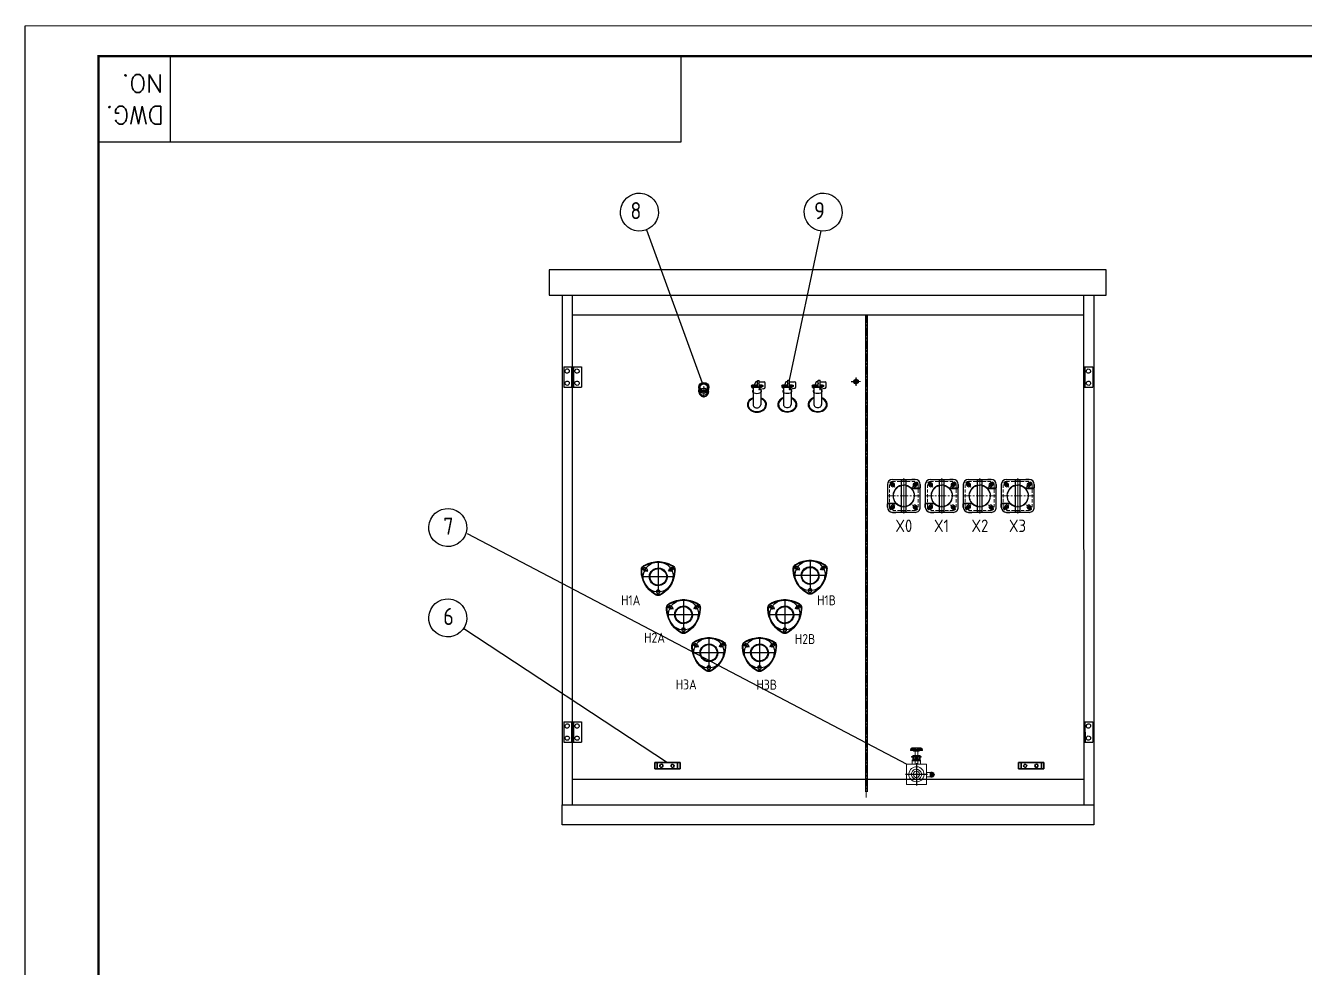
# Model space of a CAD drawing. Header units: millimetres. Extents: x -27384 to -11847, y 105622 to 113060.
# Drawn here: x -27384 to -22333, y 109341 to 113060 of the extents above; entities that cross this region are included whole.
import ezdxf

# ---------------------------------------------------------------- set-up
doc = ezdxf.new("R2010")
doc.units = ezdxf.units.MM
for name, pattern in [('CENTER', [50.8, 31.75, -6.35, 6.35, -6.35]), ('CENTERX2', [101.6, 63.5, -12.7, 12.7, -12.7]), ('DASHDOT', [25.4, 12.7, -6.35, 0, -6.35]), ('DASHED', [19.05, 12.7, -6.35]), ('HIDDEN', [9.525, 6.35, -3.175]), ('PHANTOM', [63.5, 31.75, -6.35, 6.35, -6.35, 6.35, -6.35])]:
    doc.linetypes.add(name, pattern=pattern)
doc.layers.get('0').update_dxf_attribs({"color": 1, "linetype": 'DASHDOT'})
for name, color, linetype in [('01粗实线', 7, 'Continuous'), ('1', 4, 'Continuous'), ('2', 3, 'Continuous'), ('3中心线层', 1, 'CENTER'), ('4', 2, 'HIDDEN'), ('PDF_几何图形', 7, 'Continuous')]:
    doc.layers.add(name, color=color, linetype=linetype)
for name, color, linetype, lineweight in [('02细实线', 7, 'Continuous', 9), ('1轮廓实线层', 7, 'Continuous', 0), ('2细线层', 4, 'Continuous', 35), ('中心线', 1, 'CENTER', 20), ('双点划线', 13, 'PHANTOM', 20), ('标注、文本', 3, 'Continuous', 25), ('点画线1', 4, 'CENTERX2', 20), ('粗实线', 7, 'Continuous', 25), ('细实线', 3, 'Continuous', 35), ('虚线', 7, 'DASHED', 20)]:
    doc.layers.add(name, color=color, linetype=linetype, lineweight=lineweight)
doc.styles.add('ROMANS', font='romans.shx', dxfattribs={"bigfont": 'whgtxt.shx'})
doc.styles.get("Standard").update_dxf_attribs({"font": 'gbenor.shx', "bigfont": 'gbcbig.shx'})

# ---------------------------------------------------------------- blocks, each defined once
blk = doc.blocks.new('G$C82A44CB3')
at = {"layer": '01粗实线', "lineweight": -3, "ltscale": 2}
for radius in [59.5, 35, 32.5]:
    blk.add_circle((0, 0), radius, dxfattribs=at)
at = {"layer": 'PDF_几何图形'}
for p, q in [((-44.3, 50.7), (-43, 48.8)), ((-36.6, 53.9), (-35.3, 52)), ((-27.6, 56.5), (-26.3, 54.5)), ((0, 62.2), (0, -62.2)), ((27, 56.5), (26.3, 54.5)), ((35.9, 53.9), (34.7, 52)), ((44.3, 50.7), (42.4, 48.8)), ((-66.7, 22.5), (-64.8, 21.8)), ((-64.2, 12.8), (-66.1, 12.8)), ((-62.9, 4.5), (-64.8, 4.5)), ((-62.9, 35.9), (-40.4, 23.1)), ((61.6, 0), (-62.2, 0)), ((-57.1, 26.3), (-51.3, 23.1)), ((-53.3, 46.8), (-51.3, 44.9)), ((-51.3, 35.9), (-45.6, 32.7)), ((62.2, 35.9), (39.8, 23.1)), ((51.3, 35.9), (45.6, 32.7)), ((52.6, 46.8), (50.7, 44.9)), ((62.2, 4.5), (64.2, 4.5)), ((63.5, 12.8), (65.5, 12.8)), ((66.1, 22.5), (64.2, 21.8)), ((-60.3, -4.5), (-62.9, -4.5)), ((-34, -50.1), (-35.3, -52)), ((33.4, -50.1), (34.7, -52)), ((59.7, -4.5), (62.2, -4.5)), ((-27.6, -56.5), (-28.9, -57.8)), ((-21.2, -61.6), (-21.8, -63.5)), ((-13.5, -66.7), (-14.1, -68.7)), ((-5.8, -55.8), (-5.8, -61.6)), ((5.1, -55.8), (5.1, -62.2)), ((12.8, -66.7), (13.5, -68.7)), ((20.5, -61.6), (21.2, -63.5)), ((27, -56.5), (28.2, -57.8))]:
    blk.add_line(p, q, dxfattribs=at)
for points in [[(-57.1, 44.3), (-52.6, 46.8), (-40.2, 52.4), (-27.2, 56.4), (-13.8, 58.8), (-0.3, 59.6), (13.2, 58.8), (26.6, 56.4), (39.6, 52.5), (52, 46.8), (56.5, 44.3)], [(-56.5, 42.4), (-51.3, 44.9), (-39.4, 50.5), (-26.8, 54.5), (-13.7, 57), (-0.3, 57.8), (13, 57), (26.2, 54.6), (38.8, 50.5), (50.7, 44.9), (55.8, 42.4), (57.1, 41.7), (60.3, 38.5), (61, 37.2), (62.2, 35.9), (64.2, 32.1), (64.2, 27)], [(12.8, 57.8), (10.3, 58.4), (5.1, 59), (0, 59), (-5.1, 59), (-10.3, 58.4), (-13.5, 57.8)], [(-66.7, 27.6), (-66.7, 28.9), (-66.7, 30.8), (-66.2, 32.9), (-65.4, 35.1), (-64.2, 37.3), (-62.9, 39.2), (-61.4, 40.9), (-59.9, 42.2), (-58.4, 43), (-57.1, 44.3)], [(-10.3, -71.2), (-14.8, -68.7), (-25.7, -60.7), (-35.7, -51.4), (-44.5, -41.1), (-52, -29.8), (-58.1, -17.7), (-62.6, -5), (-65.6, 8.3), (-66.7, 21.8), (-66.7, 27.6)], [(-9, -70), (-13.5, -66.7), (-24.2, -59.2), (-34, -50.2), (-42.7, -40), (-50.1, -28.8), (-56.2, -16.8), (-60.7, -4.2), (-63.6, 8.7), (-64.8, 21.8), (-64.8, 27), (-64.8, 28.9), (-64.3, 32.6), (-62.7, 36), (-60.4, 39), (-57.8, 41.7), (-56.5, 42.4)], [(-57.1, 26.3), (-59, 28.2), (-59.7, 29.5), (-59.7, 32.7), (-58.4, 35.3), (-57.1, 35.9), (-55.8, 36.6), (-52.6, 36.6), (-51.3, 35.9)], [(-46.2, 32.7), (-44.9, 32.1), (-43.6, 29.5), (-43.6, 26.3), (-44.3, 25), (-46.2, 23.1), (-47.5, 23.1), (-48.8, 22.5), (-50.1, 23.1), (-51.3, 23.1)], [(64.2, 27), (64.2, 21.8), (63.1, 8.7), (60.2, -4.2), (55.6, -16.8), (49.5, -28.8), (42, -40), (33.3, -50.2), (23.5, -59.2), (12.8, -66.7), (8.3, -70)], [(66.7, 28.2), (66.1, 23.1), (64.9, 9.2), (62, -4.2), (57.5, -17), (51.5, -29.2), (44, -40.5), (35.3, -51), (25.3, -60.4), (14.1, -68.7), (9.6, -71.2)], [(55.8, 26.3), (50.7, 23.1), (49.4, 23.1), (48.1, 22.5), (46.8, 23.1), (45.6, 23.1), (43.6, 25), (43, 26.3), (43, 29.5), (44.3, 32.1), (45.6, 32.7)], [(51.3, 35.9), (52.6, 36.6), (54.8, 36.6), (56.5, 36), (57.8, 34.9), (58.7, 33.5), (59.1, 31.9), (59.1, 30.3), (58.7, 28.8), (57.8, 27.6), (56.5, 26.3)], [(56.5, 44.3), (58.4, 43), (61.5, 40.3), (63.9, 36.8), (65.5, 32.9), (66.1, 28.9), (66.7, 27.6)], [(36.6, -46.2), (37.9, -45.6), (41.7, -41.7), (44.9, -37.9), (48.1, -34), (50.7, -29.5), (53.3, -25), (55.2, -19.9), (57.1, -15.4), (57.8, -10.3), (58.4, -5.1), (59, 0)], [(9.6, -71.2), (7.7, -71.9), (3.8, -73.4), (-0.3, -73.9), (-4.5, -73.4), (-8.3, -71.9), (-10.3, -71.2)], [(8.3, -70), (7.1, -70.6), (3.5, -71.6), (-0.3, -72), (-4.2, -71.6), (-7.7, -70.6), (-9, -70)], [(-5.8, -55.8), (-5.8, -54.5), (-5.1, -53.3), (-3.2, -51.3), (-1.9, -50.7), (1.3, -50.7), (3.9, -52), (5.1, -54.5), (5.1, -55.8)], [(5.1, -62.2), (5.1, -63.5), (4.1, -65.4), (2.9, -66.7), (1.4, -67.5), (-0.2, -67.8), (-1.7, -67.5), (-3.3, -66.7), (-4.6, -65.4), (-5.8, -63.5), (-5.8, -62.2)]]:
    blk.add_lwpolyline(points, dxfattribs=at)
blk = doc.blocks.new('G$C85076B92')
at = {"layer": '1', "lineweight": -3, "ltscale": 2}
blk.add_circle((20, 20), 15, dxfattribs=at)
at = {"layer": '点画线1', "color": 1, "ltscale": 0.2}
for p, q in [((0, 20), (40, 20)), ((20, 40), (20, 0))]:
    blk.add_line(p, q, dxfattribs=at)
blk = doc.blocks.new('G$C572AE785')
at = {"layer": '1', "lineweight": -3, "ltscale": 2}
for p, q in [((2.5, 36.5), (2.5, 40.9)), ((3.5, 22.3), (3.5, 30.8)), ((42.5, 36.5), (42.5, 40.9))]:
    blk.add_line(p, q, dxfattribs=at)
at = {"layer": '1', "lineweight": -3, "ltscale": 2, "extrusion": (0.004686, 0.017452, 0.999837)}
blk.add_line((41.5, 22.5), (41.5, 30.8), dxfattribs=at)
at = {"layer": '1', "lineweight": -3, "ltscale": 2}
for centre in [(22.5, 41.1), (22.5, 41.1), (22.5, 22.5), (22.5, 22.5)]:
    blk.add_circle(centre, 15, dxfattribs=at)
blk.add_arc((22.5, 22.5), 19, 180, 0, dxfattribs=at)
for major_axis, ratio in [((-20, 0), 0.9475), ((-19, 0), 0.947368), ((-14, 0), 0.95)]:
    blk.add_ellipse((22.5, 41.1), major_axis=major_axis, ratio=ratio, dxfattribs=at)
blk.add_ellipse((22.5, 36.7), major_axis=(-20, 0), ratio=0.9475, start_param=0, end_param=3.141593, dxfattribs=at)
at = {"layer": '中心线', "extrusion": (0.004686, 0.017452, 0.999837)}
for p, q in [((0, 22.5), (45, 22.5)), ((22.5, 45), (22.5, 0))]:
    blk.add_line(p, q, dxfattribs=at)
blk = doc.blocks.new('G$C9A284C71')
at = {"layer": '01粗实线', "lineweight": -3, "ltscale": 2}
for p, q in [((2.2, 72.3), (-23, 72.3)), ((-20, 67.3), (-20, 72.3)), ((18.7, 68.8), (-20, 68.8)), ((16, 67.3), (-20, 67.3)), ((-20, 67.3), (-15, 64.9)), ((2.2, 76.6), (-18.7, 76.6)), ((-5.4, 89.2), (-11, 76.6)), ((2.2, 90), (-4.1, 90)), ((2.2, 69.9), (2.2, 96.1)), ((2.2, 96.1), (9.2, 96.1)), ((2.2, 69.9), (9.2, 69.9)), ((9.2, 69.9), (9.2, 96.1)), ((9.2, 90), (29, 90)), ((18.7, 76.6), (9.2, 76.6)), ((23, 72.3), (9.2, 72.3)), ((23.1, 71.3), (9.4, 63.6)), ((26.3, 63.1), (11, 59.5)), ((15, 67.3), (15, 66.7)), ((18.7, 76.6), (22.6, 76.6)), ((20, 69.5), (20, 72.3)), ((23.1, 76), (22.6, 76.6)), ((23.1, 76), (23.1, 71.3)), ((33, 68.6), (33, 85.3))]:
    blk.add_line(p, q, dxfattribs=at)
at = {"layer": '01粗实线', "lineweight": -3, "ltscale": 2, "extrusion": (0.004686, 0.017452, 0.999837)}
for p, q in [((-15, 64.9), (-15, 0)), ((15, 60.4), (15, 0))]:
    blk.add_line(p, q, dxfattribs=at)
at = {"layer": '01粗实线', "lineweight": -3, "ltscale": 2}
for centre, radius, start, end in [((-18.7, 72.3), 4.26, 90, 180), ((-4, 88.3), 1.66, 95.127, 150.0954), ((2.2, 82.9), 1.07, 90, 270), ((2.2, 82.9), 0.504, 90, 270), ((9.9, 61.4), 2.24, 102.8475, 299.7408), ((18.7, 72.3), 4.26, 0, 90), ((26.5, 69.7), 6.61, 268.0634, 350.3722), ((27.9, 85), 5.15, 3.9246, 77.1169)]:
    blk.add_arc(centre, radius, start, end, dxfattribs=at)
for centre, major_axis, ratio, start_param, end_param in [((0, 52.5), (-18.2, 0), 0.42431, 5.685016, 10.022948), ((0, 0), (-37.8, 0), 0.787944, 5.120081, 10.587883), ((0, 0), (-35, 0), 0.77983, 5.1553, 10.552663), ((0, 0), (-15, 0), 0.814517, 0, 3.141593)]:
    blk.add_ellipse(centre, major_axis=major_axis, ratio=ratio, start_param=start_param, end_param=end_param, dxfattribs=at)
blk = doc.blocks.new('G$CC3D33EEB')
at = {"layer": '02细实线'}
h = blk.add_hatch(color=256, dxfattribs=at)
h.dxf.hatch_style = 2
h.paths.add_polyline_path([(56.5, 8.2), (56.5, -10.8), (61.6, -10.8)])
h = blk.add_hatch(color=256, dxfattribs=at)
h.dxf.hatch_style = 2
h.paths.add_polyline_path([(56.5, 8.2), (61.6, 8.2), (61.6, -10.8)])
at = {"layer": '02细实线', "color": 1, "linetype": 'CENTERX2', "lineweight": -3, "ltscale": 0.1}
for p, q in [((-43.3, 0), (43.3, 0)), ((0, 43.6), (0, -43.6))]:
    blk.add_line(p, q, dxfattribs=at)
at = {"layer": '02细实线'}
for points in [[(-17.8, 105), (-20.3, 103.7), (-22.9, 101.2)], [(-17.8, 103.7), (-20.3, 102.5), (-22.9, 101.2)], [(-17.8, 102.5), (-19, 101.2), (-20.3, 99.9)], [(-17.8, 101.2), (-19, 101.2), (-20.3, 99.9)], [(-7.6, 105), (-10.2, 105), (-14, 102.5), (-15.2, 98.6)], [(-10.2, 102.5), (-11.4, 101.2), (-12.7, 98.6)], [(-10.2, 101.2), (-11.4, 101.2), (-12.7, 98.6)], [(-7.6, 98.6), (-7.6, 101.2), (-8.9, 102.5)], [(-7.6, 98.6), (-8.9, 101.2)], [(-5.1, 98.6), (-6.3, 103.7), (-7.6, 105)], [(-7.6, 101.2), (-7.6, 102.5)], [(5.1, 98.6), (6.4, 103.7), (6.4, 105)], [(8.9, 102.5), (7.6, 102.5), (7.6, 101.2), (7.6, 98.6)], [(8.9, 101.2), (7.6, 101.2)], [(15.2, 98.6), (12.7, 102.5), (8.9, 105)], [(12.7, 98.6), (11.4, 101.2), (8.9, 102.5)], [(12.7, 98.6), (11.4, 101.2), (8.9, 101.2)], [(22.9, 101.2), (20.3, 103.7), (17.8, 105)], [(21.6, 101.2), (20.3, 102.5), (17.8, 103.7)], [(20.3, 99.9), (19.1, 101.2), (17.8, 102.5)], [(20.3, 99.9), (19.1, 101.2), (17.8, 101.2)], [(24.1, 96.1), (24.1, 93.6), (-24.1, 93.6), (-24.1, 96.1)], [(15.2, 96.1), (24.1, 96.1), (24.1, 93.6), (-24.1, 93.6), (-24.1, 96.1), (-15.2, 96.1)], [(-14, 70.7), (-14, 74.5), (14, 74.5), (14, 70.7)], [(14, 68.2), (14, 61.8), (-14, 61.8), (-14, 68.2)], [(-12.7, 93.6), (-12.7, 98.6), (-12.7, 96.1)], [(-12.7, 96.1), (12.7, 96.1)], [(12.7, 93.6), (12.7, 98.6), (12.7, 96.1)], [(40, 7), (54, 7), (54, -9.5), (40, -9.5)], [(65.4, -8.3), (65.4, 5.7), (65.4, 7), (64.1, 7)], [(66.7, -7), (66.7, 4.4), (65.4, 4.4)], [(69.2, -7), (69.2, 4.4), (66.7, 4.4)], [(69.2, 4.4), (69.2, 3.2)], [(64.1, -9.5), (65.4, -9.5), (65.4, -8.3)], [(66.7, -7), (65.4, -8.3)], [(69.2, -7), (69.2, -5.7)], [(71.8, -0.6), (71.8, -1.9), (70.5, -1.9), (70.5, -0.6), (71.8, -0.6), (71.8, -3.2), (71.8, -0.6), (71.8, -1.9), (71.8, -3.2)]]:
    blk.add_lwpolyline(points, dxfattribs=at)
for points in [[(19.1, 70.7), (19.1, 69.4), (-19, 69.4), (-19, 70.7)], [(19.1, 69.4), (19.1, 68.2), (-19, 68.2), (-19, 69.4)], [(16.5, 56.7), (16.5, 52.9), (-16.5, 52.9), (-16.5, 56.7)], [(10.2, 93.6), (10.2, 91), (-11.4, 91), (-11.4, 93.6)], [(10.2, 61.8), (10.2, 56.7), (-11.4, 56.7), (-11.4, 61.8)], [(5.1, 91), (5.1, 40), (-5.1, 40), (-5.1, 91)], [(56.5, 5.7), (56.5, -8.3), (54, -8.3), (54, 5.7)], [(61.6, 8.2), (61.6, -10.8), (56.5, -10.8), (56.5, 8.2)], [(64.1, 7), (64.1, -9.5), (62.9, -9.5), (62.9, 7)], [(70.5, 0.6), (70.5, -3.2), (69.2, -3.2), (69.2, 0.6)]]:
    blk.add_lwpolyline(points, close=True, dxfattribs=at)
at = {"layer": '02细实线', "linetype": 'Continuous'}
blk.add_lwpolyline([(-40, -40), (40, -40), (40, 40), (-40, 40)], close=True, dxfattribs=at)
for radius in [30, 20, 12.5]:
    blk.add_circle((0, 0), radius, dxfattribs=at)
at = {"layer": '02细实线'}
for points in [[(-24.1, 96.1), (-24.1, 96.1), (-22.9, 101.2), (-22.9, 101.2)], [(-24.1, 96.1), (-24.1, 96.1), (-22.9, 101.2), (-22.9, 101.2)], [(-17.8, 105), (-17.8, 105), (17.8, 105), (17.8, 105)], [(-17.8, 103.7), (-17.8, 103.7), (-12.7, 103.7), (-12.7, 103.7)], [(-17.8, 102.5), (-17.8, 102.5), (-14, 102.5), (-14, 102.5)], [(-17.8, 101.2), (-17.8, 101.2), (-14, 101.2), (-14, 101.2)], [(-10.2, 102.5), (-10.2, 102.5), (-8.9, 102.5), (-8.9, 102.5)], [(-10.2, 101.2), (-10.2, 101.2), (-8.9, 101.2), (-8.9, 101.2)], [(-2.5, 105), (-2.5, 105), (-2.5, 93.6), (-2.5, 93.6)], [(2.5, 105), (2.5, 105), (2.5, 93.6), (2.5, 93.6)], [(8.9, 105), (8.9, 105), (6.4, 105), (6.4, 105)], [(6.4, 103.7), (6.4, 103.7), (6.4, 105), (6.4, 105)], [(7.6, 101.2), (7.6, 101.2), (6.4, 98.6), (6.4, 98.6)], [(8.9, 102.5), (8.9, 102.5), (8.9, 103.7), (8.9, 103.7)], [(8.9, 101.2), (8.9, 101.2), (8.9, 102.5), (8.9, 102.5)], [(17.8, 103.7), (17.8, 103.7), (11.4, 103.7), (11.4, 103.7)], [(17.8, 102.5), (17.8, 102.5), (14, 102.5), (14, 102.5)], [(17.8, 101.2), (17.8, 101.2), (14, 101.2), (14, 101.2)], [(24.1, 96.1), (24.1, 96.1), (21.6, 101.2), (21.6, 101.2)], [(24.1, 96.1), (24.1, 96.1), (22.9, 101.2), (22.9, 101.2)], [(-22.9, 96.1), (-22.9, 96.1), (-20.3, 99.9), (-20.3, 99.9)], [(-21.6, 96.1), (-21.6, 96.1), (-20.3, 99.9), (-20.3, 99.9)], [(-15.2, 96.1), (-15.2, 96.1), (-21.6, 96.1), (-21.6, 96.1)], [(-20.3, 98.6), (-20.3, 98.6), (-15.2, 98.6), (-15.2, 98.6)], [(-16.5, 52.9), (-16.5, 52.9), (-16.5, 40), (-16.5, 40)], [(-15.2, 98.6), (-15.2, 98.6), (-15.2, 93.6), (-15.2, 93.6)], [(-15.2, 96.1), (-15.2, 96.1), (-12.7, 96.1), (-12.7, 96.1)], [(-12.7, 98.6), (-12.7, 98.6), (12.7, 98.6), (12.7, 98.6)], [(12.7, 96.1), (12.7, 96.1), (-12.7, 96.1), (-12.7, 96.1)], [(-11.4, 74.5), (-11.4, 74.5), (-11.4, 70.7), (-11.4, 70.7)], [(-11.4, 68.2), (-11.4, 68.2), (-11.4, 61.8), (-11.4, 61.8)], [(-7.6, 56.7), (-7.6, 56.7), (-7.6, 52.9), (-7.6, 52.9)], [(-6.3, 56.7), (-6.3, 56.7), (-6.3, 52.9), (-6.3, 52.9)], [(-2.5, 74.5), (-2.5, 74.5), (-2.5, 70.7), (-2.5, 70.7)], [(-2.5, 68.2), (-2.5, 68.2), (-2.5, 61.8), (-2.5, 61.8)], [(1.3, 74.5), (1.3, 74.5), (1.3, 70.7), (1.3, 70.7)], [(1.3, 68.2), (1.3, 68.2), (1.3, 61.8), (1.3, 61.8)], [(6.4, 56.7), (6.4, 56.7), (6.4, 52.9), (6.4, 52.9)], [(7.6, 56.7), (7.6, 56.7), (7.6, 52.9), (7.6, 52.9)], [(11.4, 74.5), (11.4, 74.5), (11.4, 70.7), (11.4, 70.7)], [(11.4, 68.2), (11.4, 68.2), (11.4, 61.8), (11.4, 61.8)], [(15.2, 98.6), (15.2, 98.6), (20.3, 98.6), (20.3, 98.6)], [(20.3, 98.6), (20.3, 98.6), (15.2, 98.6), (15.2, 98.6)], [(15.2, 98.6), (15.2, 98.6), (15.2, 93.6), (15.2, 93.6)], [(24.1, 96.1), (24.1, 96.1), (15.2, 96.1), (15.2, 96.1)], [(15.2, 96.1), (15.2, 96.1), (21.6, 96.1), (21.6, 96.1)], [(16.5, 52.9), (16.5, 52.9), (16.5, 40), (16.5, 40)], [(21.6, 96.1), (21.6, 96.1), (20.3, 99.9), (20.3, 99.9)], [(21.6, 96.1), (21.6, 96.1), (20.3, 99.9), (20.3, 99.9)], [(24.1, 93.6), (24.1, 93.6), (24.1, 96.1), (24.1, 96.1)], [(62.9, 7), (62.9, 7), (61.6, 7), (61.6, 7)], [(64.1, 7), (64.1, 7), (64.1, 8.2), (64.1, 8.2)], [(69.2, 4.4), (69.2, 4.4), (69.2, 5.7), (69.2, 5.7)], [(69.2, 3.2), (69.2, 3.2), (69.2, -5.7), (69.2, -5.7)], [(62.9, -9.5), (62.9, -9.5), (61.6, -9.5), (61.6, -9.5)], [(64.1, -9.5), (64.1, -9.5), (64.1, -8.3), (64.1, -8.3)], [(69.2, -7), (69.2, -7), (66.7, -7), (66.7, -7)], [(69.2, -7), (69.2, -7), (69.2, -5.7), (69.2, -5.7)]]:
    blk.add_open_spline(points, degree=3, dxfattribs=at)
blk = doc.blocks.new('G$C9FF43345')
at = {"color": 7, "linetype": 'Continuous', "lineweight": 15}
blk.add_line((-35, -31.5), (-35, -29.5), dxfattribs=at)
at = {"layer": '01粗实线', "lineweight": -3, "ltscale": 2}
blk.add_lwpolyline([(-10, -62.5), (10, -62.5), (10, 62.5), (-10, 62.5)], close=True, dxfattribs=at)
at = {"layer": '中心线'}
for p, q in [((-35, 35), (-54.4, 54.4)), ((0, -70), (0, 70)), ((0, 70), (0, -70)), ((35, 35), (54.4, 54.4)), ((35, 35), (54.4, 54.4)), ((-65, 0), (65, 0)), ((-35, -35), (-54.4, -54.4)), ((-35, -35), (-54.4, -54.4)), ((35, -35), (54.4, -54.4))]:
    blk.add_line(p, q, dxfattribs=at)
at = {"layer": '双点划线'}
blk.add_circle((0, 0), 41, dxfattribs=at)
at = {"layer": '粗实线'}
for p, q in [((-45, 65), (45, 65)), ((-38.5, 48.4), (-41, 50.9)), ((45, 65), (31.5, 65)), ((38.5, 48.4), (41, 50.9)), ((38.5, 48.4), (41, 50.9)), ((-65, 45), (-65, -45)), ((-48.4, 38.5), (-50.9, 41)), ((28.5, 31.5), (65, 31.5)), ((31.5, 28.5), (31.5, 31.5)), ((31.5, 29.5), (65, 29.5)), ((48.4, 38.5), (50.9, 41)), ((48.4, 38.5), (50.9, 41)), ((65, -45), (65, 45)), ((65, 45), (65, 31.5)), ((-31.5, -29.5), (-65, -29.5)), ((-65, -45), (-65, -31.5)), ((-28.5, -31.5), (-65, -31.5)), ((-48.4, -38.5), (-50.9, -41)), ((-48.4, -38.5), (-50.9, -41)), ((-38.5, -48.4), (-41, -50.9)), ((-38.5, -48.4), (-41, -50.9)), ((-31.5, -28.5), (-31.5, -31.5)), ((38.5, -48.4), (41, -50.9)), ((48.4, -38.5), (50.9, -41)), ((45, -65), (-45, -65)), ((-45, -65), (-31.5, -65))]:
    blk.add_line(p, q, dxfattribs=at)
for centre in [(-46, 46), (46, 46), (-46, -46), (46, -46)]:
    blk.add_circle(centre, 5, dxfattribs=at)
for centre, radius, start, end in [((-45, 45), 20, 90, 180), ((-46, 46), 7, 45, 225), ((46, 46), 7, 315, 135), ((45, 45), 20, 0, 90), ((-43.5, 43.5), 7, 225, 45), ((0, 0), 42.5, 47.8317, 222.1683), ((0, 0), 42.5, 227.8317, 42.1683), ((43.5, 43.5), 7, 135, 315), ((-45, -45), 20, 180, 270), ((-46, -46), 7, 135, 315), ((-43.5, -43.5), 7, 315, 135), ((43.5, -43.5), 7, 45, 225), ((46, -46), 7, 225, 45), ((45, -45), 20, 270, 0)]:
    blk.add_arc(centre, radius, start, end, dxfattribs=at)
at = {"layer": '细实线'}
for centre in [(-46, 46), (46, 46), (-46, -46), (46, -46)]:
    blk.add_arc(centre, 4, 223.2368, 135, dxfattribs=at)
at = {"layer": '虚线'}
for p, q in [((-45, 57), (45, 57)), ((-57, 45), (-57, -29.5)), ((57, 45), (57, 31.5)), ((57, -45), (57, 29.5)), ((-57, -45), (-57, -31.5)), ((45, -57), (-45, -57))]:
    blk.add_line(p, q, dxfattribs=at)
for centre, start, end in [((-45, 45), 90, 180), ((45, 45), 0, 90), ((-45, -45), 180, 270), ((45, -45), 270, 0)]:
    blk.add_arc(centre, 12, start, end, dxfattribs=at)

msp = doc.modelspace()

# ---------------------------------------------------------------- linework, layer by layer
at = {"layer": '1', "lineweight": -3, "ltscale": 0.5, "extrusion": (-0.004685, -0.017452, 0.999837)}
for p, q in [((-24931.3, 112253.8, 1163.4), (-24711.3, 111649.3, 1153.8)), ((-24243.3, 112249.9, 1166.5), (-24367.8, 111660.4, 1155.7)), ((-25639.7, 111054.8, 1139.1), (-23903.3, 110143.9, 1131.4)), ((-25652.9, 110678.9, 1132.5), (-24848.9, 110150.1, 1127))]:
    msp.add_line(p, q, dxfattribs=at)
at = {"layer": '1', "extrusion": (-0.004685, -0.017452, 0.999837)}
for p, q in [((-25263.3, 109983.9, 1122.2), (-25263.4, 111996.6, 1157.3)), ((-25223.3, 109983.9, 1122.4), (-25223.4, 111996.6, 1157.5)), ((-23203.3, 109983.9, 1131.8), (-23203.5, 111996.6, 1167)), ((-23163.3, 109977.9, 1131.9), (-23163.5, 111996.6, 1167.2)), ((-25223.4, 111917.6, 1156.1), (-23203.5, 111917.6, 1165.6)), ((-25258.5, 111712.4, 1152.4), (-25188.5, 111712.4, 1152.7)), ((-25258.5, 111712.4, 1152.4), (-25258.5, 111632.4, 1151)), ((-25227.5, 111712.4, 1152.5), (-25227.5, 111632.4, 1151.1)), ((-25219.6, 111712.4, 1152.6), (-25219.6, 111632.4, 1151.2)), ((-25188.5, 111712.4, 1152.7), (-25188.5, 111632.4, 1151.3)), ((-23203.4, 111712.4, 1162), (-23168.5, 111712.4, 1162.2)), ((-23199.6, 111712.4, 1162), (-23199.6, 111632.4, 1160.6)), ((-23168.5, 111712.4, 1162.2), (-23168.5, 111632.4, 1160.8)), ((-25258.5, 111632.4, 1151), (-25188.5, 111632.4, 1151.3)), ((-23203.4, 111632.4, 1160.6), (-23168.5, 111632.4, 1160.8)), ((-25258.4, 110310.9, 1127.9), (-25258.4, 110230.9, 1126.5)), ((-25258.4, 110310.9, 1127.9), (-25188.4, 110310.9, 1128.3)), ((-25227.4, 110310.9, 1128.1), (-25227.3, 110230.9, 1126.7)), ((-25219.5, 110310.9, 1128.1), (-25219.4, 110230.9, 1126.7)), ((-25188.4, 110310.9, 1128.3), (-25188.4, 110230.9, 1126.9)), ((-23203.3, 110310.9, 1137.6), (-23168.4, 110310.9, 1137.7)), ((-23199.5, 110310.9, 1137.6), (-23199.4, 110230.9, 1136.2)), ((-23168.4, 110310.9, 1137.7), (-23168.4, 110230.9, 1136.3)), ((-25258.4, 110230.9, 1126.5), (-25188.4, 110230.9, 1126.9)), ((-23203.3, 110230.9, 1136.2), (-23168.4, 110230.9, 1136.3)), ((-25223.3, 110083.9, 1124.1), (-24066.3, 110083.9, 1129.5)), ((-24063.3, 110083.9, 1129.6), (-23203.3, 110083.9, 1133.6))]:
    msp.add_line(p, q, dxfattribs=at)
at = {"layer": '1', "lineweight": -3, "ltscale": 2, "extrusion": (-0.004685, -0.017452, 0.999837), "elevation": -761.8}
msp.add_lwpolyline([(-55762.4, 102096.3), (-45696.3, 104799.1), (-43767, 97614.2), (-53833.2, 94911.3)], close=True, dxfattribs=at)
at = {"layer": '1', "extrusion": (-0.004685, -0.017452, 0.999837), "const_width": 9.15, "elevation": -761.8}
msp.add_lwpolyline([(-53581.2, 95088.9), (-43888.5, 97691.5), (-45759.1, 104658.1), (-55451.8, 102055.5), (-53581.2, 95088.9)], dxfattribs=at)
at = {"layer": '1', "lineweight": -3, "ltscale": 0.5, "extrusion": (-0.004685, -0.017452, 0.999837), "elevation": -679.1}
msp.add_lwpolyline([(-53487, 101607.3), (-51362.2, 102177.8), (-51388.2, 102274.4), (-53512.9, 101703.8)], close=True, dxfattribs=at)
at = {"layer": '1', "extrusion": (-0.004685, -0.017452, 0.999837), "elevation": -679.1}
msp.add_lwpolyline([(-52916.6, 99676.1), (-50888.5, 100220.7), (-50867.7, 100143.4), (-52895.9, 99598.8)], close=True, dxfattribs=at)
at = {"layer": '1', "extrusion": (-0.004685, -0.017452, 0.999837)}
for centre in [(-53341.1, 101335.5, -679.1), (-53303.4, 101345.6, -679.1), (-51352.5, 101869.4, -679.1), (-53328.6, 101289.2, -679.1), (-53291, 101299.3, -679.1), (-51340.1, 101823.1, -679.1), (-52977.6, 99981.7, -679.1), (-52939.9, 99991.8, -679.1), (-50989, 100515.7, -679.1), (-52965.1, 99935.4, -679.1), (-52927.5, 99945.5, -679.1), (-50976.6, 100469.4, -679.1)]:
    msp.add_circle(centre, 8.5, dxfattribs=at)
at = {"layer": '1轮廓实线层', "color": 130, "extrusion": (-0.004685, -0.017452, 0.999837)}
for p, q in [((-24119.9, 111654.3, 1156.7), (-24086.9, 111654.3, 1156.9)), ((-24119.7, 111654.3, 1156.7), (-24086.7, 111654.3, 1156.9)), ((-24103.4, 111637.8, 1156.5), (-24103.4, 111670.8, 1157.1))]:
    msp.add_line(p, q, dxfattribs=at)
at = {"layer": '1轮廓实线层', "extrusion": (-0.004685, -0.017452, 0.999837)}
for p, q in [((-24103.4, 111664.7, 1157), (-24112.4, 111659.5, 1156.8)), ((-24112.4, 111659.5, 1156.8), (-24112.4, 111649.1, 1156.7)), ((-24112.4, 111649.1, 1156.7), (-24103.4, 111643.9, 1156.6)), ((-24094.4, 111659.5, 1156.9), (-24103.4, 111664.7, 1157)), ((-24103.4, 111643.9, 1156.6), (-24094.4, 111649.1, 1156.7)), ((-24094.4, 111649.1, 1156.7), (-24094.4, 111659.5, 1156.9))]:
    msp.add_line(p, q, dxfattribs=at)
for radius in [8.55, 4.8]:
    msp.add_circle((-52229.6, 101590.4, -679.1), radius, dxfattribs=at)
at = {"layer": '2', "extrusion": (-0.004685, -0.017452, 0.999837)}
for p, q in [((-26812.3, 112940.4, 1083.9), (-26812.2, 112600.7, 1077.9)), ((-27094.5, 112600.7, 1076.6), (-24794.6, 112600.7, 1087.4))]:
    msp.add_line(p, q, dxfattribs=at)
for centre in [(-53228.1, 102015.8, -679.1), (-52527.2, 102204, -679.1), (-53636.3, 100616.2, -679.1), (-53543.8, 100271.6, -679.1)]:
    msp.add_circle(centre, 75, dxfattribs=at)
at = {"layer": '2细线层', "extrusion": (-0.004685, -0.017452, 0.999837)}
for p, q in [((-24798.9, 110150.1, 1127.3), (-24898.9, 110150.1, 1126.8)), ((-24898.9, 110150.1, 1126.8), (-24898.9, 110125.1, 1126.4)), ((-24898.9, 110125.1, 1126.4), (-24798.9, 110125.1, 1126.8)), ((-24888.9, 110125.1, 1126.4), (-24888.9, 110150.1, 1126.8)), ((-24808.9, 110125.1, 1126.8), (-24808.9, 110150.1, 1127.2)), ((-24798.9, 110125.1, 1126.8), (-24798.9, 110150.1, 1127.3)), ((-23361.8, 110150.1, 1134), (-23461.8, 110150.1, 1133.5)), ((-23461.8, 110150.1, 1133.5), (-23461.8, 110125.1, 1133.1)), ((-23461.8, 110125.1, 1133.1), (-23361.8, 110125.1, 1133.6)), ((-23451.8, 110125.1, 1133.1), (-23451.8, 110150.1, 1133.6)), ((-23371.8, 110125.1, 1133.5), (-23371.8, 110150.1, 1134)), ((-23361.8, 110125.1, 1133.6), (-23361.8, 110150.1, 1134))]:
    msp.add_line(p, q, dxfattribs=at)
for centre in [(-52577.8, 99926.3, -679.1), (-52534.8, 99937.8, -679.1), (-51189.8, 100298.9, -679.1), (-51146.9, 100310.5, -679.1)]:
    msp.add_circle(centre, 6.35, dxfattribs=at)
msp.add_arc((-52229.6, 101590.4, -679.1), 6, 195.0301, 105.0301, dxfattribs=at)
at = {"layer": '3中心线层', "color": 1, "extrusion": (-0.004685, -0.017452, 0.999837)}
for p, q in [((-24123.4, 111654.3, 1156.7), (-24093.4, 111654.3, 1156.8)), ((-24123.4, 111654.3, 1156.7), (-24093.4, 111654.3, 1156.8)), ((-24123.2, 111654.3, 1156.7), (-24093.2, 111654.3, 1156.8)), ((-24123.2, 111654.3, 1156.7), (-24093.2, 111654.3, 1156.8)), ((-24103.4, 111639.3, 1156.5), (-24103.4, 111669.3, 1157)), ((-24103.4, 111639.3, 1156.5), (-24103.4, 111669.3, 1157)), ((-24103.4, 111639.3, 1156.5), (-24103.4, 111669.3, 1157)), ((-24103.4, 111639.3, 1156.5), (-24103.4, 111669.3, 1157))]:
    msp.add_line(p, q, dxfattribs=at)
at = {"layer": '4', "extrusion": (-0.004685, -0.017452, 0.999837)}
msp.add_circle((-52229.6, 101590.4, -679.1), 7.5, dxfattribs=at)
msp.add_circle((-52229.6, 101590.4, -679.1), 7.5, dxfattribs=at)
msp.add_circle((-52229.6, 101590.4, -679.1), 7.5, dxfattribs=at)
at = {"layer": '中心线', "extrusion": (-0.004685, -0.017452, 0.999837)}
for p, q in [((-24063.4, 111917.6, 1161.6), (-24063.3, 110027.8, 1128.6)), ((-24063.4, 111917.6, 1161.6), (-24063.3, 110012.2, 1128.3)), ((-24110.9, 111654.3, 1156.7), (-24095.9, 111654.3, 1156.8)), ((-24106.5, 111654.3, 1156.8), (-24091.5, 111654.3, 1156.8)), ((-24103.4, 111661.8, 1156.9), (-24103.4, 111646.8, 1156.7))]:
    msp.add_line(p, q, dxfattribs=at)
at = {"layer": '标注、文本', "extrusion": (-0.004685, -0.017452, 0.999837)}
msp.add_line((-24794.6, 112600.7, 1087.4), (-24794.6, 112940.4, 1093.3), dxfattribs=at)
at = {"layer": '粗实线', "extrusion": (-0.004685, -0.017452, 0.999837)}
for p, q in [((-24066.4, 111917.6, 1161.6), (-24066.3, 110033.9, 1128.7)), ((-24060.4, 111917.6, 1161.6), (-24060.3, 110033.9, 1128.7))]:
    msp.add_line(p, q, dxfattribs=at)

# ---------------------------------------------------------------- block references
at = {"layer": '01粗实线', "lineweight": -3, "ltscale": 2, "extrusion": (-0.004685, -0.017452, 0.999837), "rotation": 15.03008309191162}
for name, p in [('G$C9A284C71', (-52582.7, 101401.7, -679.1)), ('G$C9A284C71', (-52467, 101433.4, -679.1)), ('G$C9A284C71', (-52351.1, 101464.5, -679.1)), ('G$C9FF43345', (-51929.1, 101204.1, -679.1)), ('G$C9FF43345', (-51784.2, 101243, -679.1)), ('G$C9FF43345', (-51639.4, 101281.9, -679.1)), ('G$C9FF43345', (-51494.5, 101320.8, -679.1)), ('G$C82A44CB3', (-52783, 100643.8, -679.1)), ('G$C82A44CB3', (-52204.9, 100804.4, -679.1)), ('G$C82A44CB3', (-52647.6, 100524.9, -679.1)), ('G$C82A44CB3', (-52261.2, 100628.6, -679.1)), ('G$C82A44CB3', (-52512.1, 100406, -679.1)), ('G$C82A44CB3', (-52318.9, 100457.8, -679.1)), ('G$CC3D33EEB', (-51595.7, 100155.1, -679.1))]:
    msp.add_blockref(name, p, dxfattribs=at)
at = {"layer": '1', "lineweight": -3, "ltscale": 2, "extrusion": (-0.004685, -0.017452, 0.999837), "rotation": 15.03008309191163}
for name, p in [('G$C572AE785', (-52814.6, 101368.6, -679.1)), ('G$C85076B92', (-52812.8, 101371.6, -679.1))]:
    msp.add_blockref(name, p, dxfattribs=at)

# ---------------------------------------------------------------- texts
at = {"layer": '2', "extrusion": (-0.004685, -0.017452, 0.999837), "style": 'ROMANS'}
for s, p in [('NO.', (-55186, 102051.2, -761.8)), ('DWG.', (-55151.1, 101931, -761.8))]:
    msp.add_text(s, height=70.57, rotation=195.0301, dxfattribs=at).set_placement(p)
at = {"layer": '2', "extrusion": (-0.004685, -0.017452, 0.999837)}
for s, height, p in [('8', 67.5, (-53255.3, 101979.5, -679.1)), ('9', 67.5, (-52554.4, 102167.7, -679.1)), ('7', 67.5, (-53646.1, 100584.6, -679.1)), ('X0', 49.25, (-51924.2, 101058.9, -616.1)), ('X1', 49.25, (-51777, 101098.4, -616.1)), ('X2', 49.25, (-51634, 101136.8, -616.1)), ('X3', 49.25, (-51491, 101175.2, -616.1)), ('H1A', 39.4, (-52895.6, 100498.4, -628.7)), ('H1B', 39.4, (-52148, 100699.2, -628.7)), ('6', 67.5, (-53553.6, 100239.9, -679.1)), ('H2A', 39.4, (-52769.3, 100379, -628.7)), ('H2B', 39.4, (-52192.9, 100528.4, -628.7)), ('H3A', 39.4, (-52600.9, 100233.1, -628.7)), ('H3B', 39.4, (-52292.8, 100314.9, -628.7))]:
    msp.add_text(s, height=height, rotation=15.0301, dxfattribs=at).set_placement(p)

doc.saveas('drawing.dxf')
